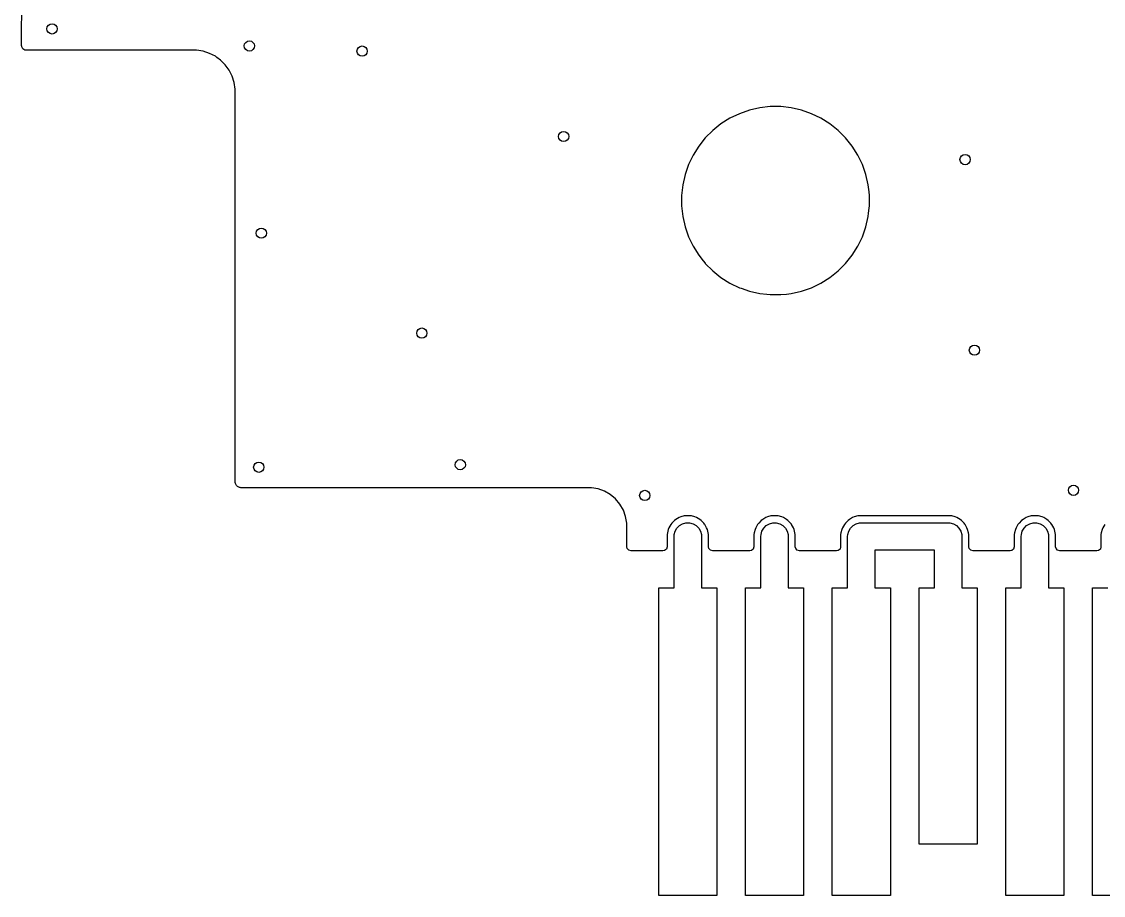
# Model space of a CAD drawing. Header units: inches. Extents: x 2.9 to 6.6, y -4.54 to -2.01.
# Drawn here: x 2.895 to 4.142, y -4.54 to -3.534 of the extents above; entities that cross this region are included whole.
import ezdxf

# ---------------------------------------------------------------- set-up
doc = ezdxf.new("R2010")
doc.units = ezdxf.units.IN
doc.header["$MEASUREMENT"] = 0
doc.layers.add('BLACK', color=7, linetype='CONTINUOUS')

msp = doc.modelspace()

# ---------------------------------------------------------------- linework, layer by layer
at = {"layer": 'BLACK', "linetype": 'CONTINUOUS'}
for p, q in [((2.8951, -3.5601), (2.8953, -2.0323)), ((2.8951, -3.5615), (2.8951, -3.5601)), ((2.8952, -3.5625), (2.8951, -3.5615)), ((2.8952, -3.5627), (2.8952, -3.5625)), ((2.8952, -3.5629), (2.8952, -3.5627)), ((2.8965, -3.5653), (2.8952, -3.5629)), ((2.8989, -3.5667), (2.8965, -3.5653)), ((2.8991, -3.5668), (2.8989, -3.5667)), ((2.9002, -3.5669), (2.8991, -3.5668)), ((3.0955, -3.5669), (2.9002, -3.5669)), ((3.0958, -3.5669), (3.0955, -3.5669)), ((3.0967, -3.5669), (3.0958, -3.5669)), ((3.0958, -3.5669), (3.0958, -3.5669)), ((3.1043, -3.5681), (3.0967, -3.5669)), ((3.0967, -3.5669), (3.0967, -3.5669)), ((3.1115, -3.5705), (3.1043, -3.5681)), ((3.1183, -3.5739), (3.1115, -3.5705)), ((3.1115, -3.5705), (3.1115, -3.5705)), ((3.12, -3.5752), (3.1183, -3.5739)), ((3.1244, -3.5784), (3.12, -3.5752)), ((3.1298, -3.5838), (3.1244, -3.5784)), ((3.1343, -3.59), (3.1298, -3.5838)), ((3.1377, -3.5968), (3.1343, -3.59)), ((3.14, -3.6041), (3.1377, -3.5968)), ((3.1412, -3.6116), (3.14, -3.6041)), ((3.14, -3.6041), (3.14, -3.6041)), ((3.14, -3.6041), (3.14, -3.6041)), ((3.1412, -3.6153), (3.1412, -3.6116)), ((3.1412, -3.6116), (3.1412, -3.6116)), ((3.1412, -3.6116), (3.1412, -3.6116)), ((3.1412, -3.6116), (3.1412, -3.6116)), ((3.1412, -3.6154), (3.1412, -3.6153)), ((3.1412, -3.7341), (3.1412, -3.6154)), ((3.7223, -3.64), (3.7113, -3.6452)), ((3.7338, -3.6359), (3.7223, -3.64)), ((3.7223, -3.64), (3.7223, -3.64)), ((3.7456, -3.6332), (3.7338, -3.6359)), ((3.7338, -3.6359), (3.7338, -3.6359)), ((3.7577, -3.6319), (3.7456, -3.6332)), ((3.7456, -3.6332), (3.7456, -3.6332)), ((3.7699, -3.6319), (3.7577, -3.6319)), ((3.7577, -3.6319), (3.7577, -3.6319)), ((3.7819, -3.6332), (3.7699, -3.6319)), ((3.7699, -3.6319), (3.7699, -3.6319)), ((3.7938, -3.6359), (3.7819, -3.6332)), ((3.7819, -3.6332), (3.7819, -3.6332)), ((3.8053, -3.64), (3.7938, -3.6359)), ((3.7938, -3.6359), (3.7938, -3.6359)), ((3.8162, -3.6452), (3.8053, -3.64)), ((3.8053, -3.64), (3.8053, -3.64)), ((3.701, -3.6517), (3.6915, -3.6593)), ((3.7113, -3.6452), (3.701, -3.6517)), ((3.8265, -3.6517), (3.8162, -3.6452)), ((3.8162, -3.6452), (3.8162, -3.6452)), ((3.8361, -3.6593), (3.8265, -3.6517)), ((3.6915, -3.6593), (3.6829, -3.6679)), ((3.8447, -3.6679), (3.8361, -3.6593)), ((3.6753, -3.6774), (3.6689, -3.6877)), ((3.6829, -3.6679), (3.6753, -3.6774)), ((3.8522, -3.6774), (3.8447, -3.6679)), ((3.8587, -3.6877), (3.8522, -3.6774)), ((3.6689, -3.6877), (3.6636, -3.6987)), ((3.864, -3.6987), (3.8587, -3.6877)), ((3.6636, -3.6987), (3.6596, -3.7101)), ((3.6636, -3.6987), (3.6636, -3.6987)), ((3.868, -3.7101), (3.864, -3.6987)), ((3.864, -3.6987), (3.864, -3.6987)), ((3.6596, -3.7101), (3.6569, -3.722)), ((3.6596, -3.7101), (3.6596, -3.7101)), ((3.8707, -3.722), (3.868, -3.7101)), ((3.868, -3.7101), (3.868, -3.7101)), ((3.6569, -3.722), (3.6555, -3.7341)), ((3.6569, -3.722), (3.6569, -3.722)), ((3.8716, -3.73), (3.8707, -3.722)), ((3.8707, -3.722), (3.8707, -3.722)), ((3.1412, -4.0638), (3.1412, -3.7341)), ((3.6555, -3.7341), (3.6555, -3.7462)), ((3.8721, -3.7341), (3.8716, -3.73)), ((3.8721, -3.7462), (3.8721, -3.7341)), ((3.6555, -3.7462), (3.6569, -3.7583)), ((3.8711, -3.7546), (3.8718, -3.7487)), ((3.8718, -3.7487), (3.8721, -3.7462)), ((3.6569, -3.7583), (3.6569, -3.7583)), ((3.6569, -3.7583), (3.6596, -3.7702)), ((3.868, -3.7702), (3.8707, -3.7583)), ((3.8707, -3.7583), (3.8711, -3.7546)), ((3.6596, -3.7702), (3.6596, -3.7702)), ((3.6596, -3.7702), (3.6636, -3.7817)), ((3.864, -3.7817), (3.868, -3.7702)), ((3.6636, -3.7817), (3.6636, -3.7817)), ((3.6636, -3.7817), (3.6689, -3.7926)), ((3.8587, -3.7926), (3.864, -3.7817)), ((3.6689, -3.7926), (3.6689, -3.7926)), ((3.6689, -3.7926), (3.6753, -3.8029)), ((3.8522, -3.8029), (3.8587, -3.7926)), ((3.6753, -3.8029), (3.6805, -3.8094)), ((3.6805, -3.8094), (3.6826, -3.812)), ((3.6826, -3.812), (3.6829, -3.8124)), ((3.6829, -3.8124), (3.6915, -3.821)), ((3.8361, -3.821), (3.8447, -3.8124)), ((3.8447, -3.8124), (3.8522, -3.8029)), ((3.6915, -3.821), (3.701, -3.8286)), ((3.8265, -3.8286), (3.8361, -3.821)), ((3.701, -3.8286), (3.7113, -3.8351)), ((3.7113, -3.8351), (3.7223, -3.8404)), ((3.8053, -3.8404), (3.8162, -3.8351)), ((3.8162, -3.8351), (3.8265, -3.8286)), ((3.7223, -3.8404), (3.7244, -3.8411)), ((3.7244, -3.8411), (3.7338, -3.8444)), ((3.7338, -3.8444), (3.7338, -3.8444)), ((3.7338, -3.8444), (3.7456, -3.8471)), ((3.7456, -3.8471), (3.7456, -3.8471)), ((3.7456, -3.8471), (3.7456, -3.8471)), ((3.7456, -3.8471), (3.7537, -3.848)), ((3.7537, -3.848), (3.7577, -3.8484)), ((3.7577, -3.8484), (3.7577, -3.8484)), ((3.7577, -3.8484), (3.7577, -3.8484)), ((3.7577, -3.8484), (3.7699, -3.8484)), ((3.7699, -3.8484), (3.7766, -3.8477)), ((3.7699, -3.8484), (3.7699, -3.8484)), ((3.7766, -3.8477), (3.7819, -3.8471)), ((3.7819, -3.8471), (3.7938, -3.8444)), ((3.7819, -3.8471), (3.7819, -3.8471)), ((3.7819, -3.8471), (3.7819, -3.8471)), ((3.7938, -3.8444), (3.8053, -3.8404)), ((3.1413, -4.065), (3.1412, -4.0638)), ((3.1415, -4.0659), (3.1413, -4.065)), ((3.1423, -4.0676), (3.1415, -4.0659)), ((3.1427, -4.0682), (3.1423, -4.0676)), ((3.144, -4.0695), (3.1427, -4.0682)), ((3.1446, -4.0699), (3.144, -4.0695)), ((3.1463, -4.0706), (3.1446, -4.0699)), ((3.1469, -4.0707), (3.1463, -4.0706)), ((3.1478, -4.0708), (3.1469, -4.0707)), ((3.5517, -4.0708), (3.1478, -4.0708)), ((3.5594, -4.0721), (3.5517, -4.0708)), ((3.5667, -4.0748), (3.5594, -4.0721)), ((3.5735, -4.0787), (3.5667, -4.0748)), ((3.5667, -4.0748), (3.5667, -4.0748)), ((3.5667, -4.0748), (3.5667, -4.0748)), ((3.5795, -4.0837), (3.5735, -4.0787)), ((3.5845, -4.0897), (3.5795, -4.0837)), ((3.5885, -4.0965), (3.5845, -4.0897)), ((3.5845, -4.0897), (3.5845, -4.0897)), ((3.5845, -4.0897), (3.5845, -4.0897)), ((3.5911, -4.1038), (3.5885, -4.0965)), ((3.5925, -4.1115), (3.5911, -4.1038)), ((3.5925, -4.1388), (3.5925, -4.1115)), ((3.5925, -4.1115), (3.5925, -4.1115)), ((3.6432, -4.1133), (3.6411, -4.1169)), ((3.6445, -4.1116), (3.6432, -4.1133)), ((3.6474, -4.1087), (3.6445, -4.1116)), ((3.6491, -4.1074), (3.6474, -4.1087)), ((3.6527, -4.1053), (3.6491, -4.1074)), ((3.6546, -4.1045), (3.6527, -4.1053)), ((3.6527, -4.1053), (3.6527, -4.1053)), ((3.6532, -4.1145), (3.6568, -4.1124)), ((3.6586, -4.1034), (3.6546, -4.1045)), ((3.6568, -4.1124), (3.6607, -4.1114)), ((3.6607, -4.1032), (3.6586, -4.1034)), ((3.6649, -4.1032), (3.6607, -4.1032)), ((3.6607, -4.1032), (3.6607, -4.1032)), ((3.6607, -4.1114), (3.6648, -4.1114)), ((3.6648, -4.1114), (3.6688, -4.1124)), ((3.6669, -4.1034), (3.6649, -4.1032)), ((3.6649, -4.1032), (3.6649, -4.1032)), ((3.671, -4.1045), (3.6669, -4.1034)), ((3.6688, -4.1124), (3.6724, -4.1145)), ((3.6729, -4.1053), (3.671, -4.1045)), ((3.6765, -4.1074), (3.6729, -4.1053)), ((3.6729, -4.1053), (3.6729, -4.1053)), ((3.6782, -4.1087), (3.6765, -4.1074)), ((3.6811, -4.1116), (3.6782, -4.1087)), ((3.6821, -4.1129), (3.6811, -4.1116)), ((3.6824, -4.1133), (3.6821, -4.1129)), ((3.6845, -4.1169), (3.6824, -4.1133)), ((3.7432, -4.1133), (3.7411, -4.1169)), ((3.7445, -4.1116), (3.7432, -4.1133)), ((3.7474, -4.1087), (3.7445, -4.1116)), ((3.7491, -4.1074), (3.7474, -4.1087)), ((3.7527, -4.1053), (3.7491, -4.1074)), ((3.7546, -4.1045), (3.7527, -4.1053)), ((3.7527, -4.1053), (3.7527, -4.1053)), ((3.7532, -4.1145), (3.7568, -4.1124)), ((3.7586, -4.1034), (3.7546, -4.1045)), ((3.7568, -4.1124), (3.7607, -4.1114)), ((3.7607, -4.1032), (3.7586, -4.1034)), ((3.7649, -4.1032), (3.7607, -4.1032)), ((3.7607, -4.1032), (3.7607, -4.1032)), ((3.7607, -4.1114), (3.7648, -4.1114)), ((3.7648, -4.1114), (3.7688, -4.1124)), ((3.7669, -4.1034), (3.7649, -4.1032)), ((3.7649, -4.1032), (3.7649, -4.1032)), ((3.771, -4.1045), (3.7669, -4.1034)), ((3.7688, -4.1124), (3.7724, -4.1145)), ((3.7729, -4.1053), (3.771, -4.1045)), ((3.7765, -4.1074), (3.7729, -4.1053)), ((3.7729, -4.1053), (3.7729, -4.1053)), ((3.7782, -4.1087), (3.7765, -4.1074)), ((3.7811, -4.1116), (3.7782, -4.1087)), ((3.7821, -4.1129), (3.7811, -4.1116)), ((3.7824, -4.1133), (3.7821, -4.1129)), ((3.7845, -4.1169), (3.7824, -4.1133)), ((3.8432, -4.1133), (3.8411, -4.1169)), ((3.8445, -4.1116), (3.8432, -4.1133)), ((3.8474, -4.1087), (3.8445, -4.1116)), ((3.8491, -4.1074), (3.8474, -4.1087)), ((3.8527, -4.1053), (3.8491, -4.1074)), ((3.8546, -4.1045), (3.8527, -4.1053)), ((3.8527, -4.1053), (3.8527, -4.1053)), ((3.8532, -4.1145), (3.8568, -4.1124)), ((3.8586, -4.1034), (3.8546, -4.1045)), ((3.8568, -4.1124), (3.8607, -4.1114)), ((3.8607, -4.1032), (3.8586, -4.1034)), ((3.8649, -4.1032), (3.8607, -4.1032)), ((3.8607, -4.1032), (3.8607, -4.1032)), ((3.8607, -4.1114), (3.8628, -4.1112)), ((3.8628, -4.1112), (3.9628, -4.1112)), ((3.866, -4.1033), (3.8649, -4.1032)), ((3.8649, -4.1032), (3.8649, -4.1032)), ((3.8667, -4.1034), (3.866, -4.1033)), ((3.9589, -4.1034), (3.8667, -4.1034)), ((3.9595, -4.1033), (3.9589, -4.1034)), ((3.9607, -4.1032), (3.9595, -4.1033)), ((3.9649, -4.1032), (3.9607, -4.1032)), ((3.9607, -4.1032), (3.9607, -4.1032)), ((3.9628, -4.1112), (3.9648, -4.1114)), ((3.9648, -4.1114), (3.9688, -4.1124)), ((3.9669, -4.1034), (3.9649, -4.1032)), ((3.9649, -4.1032), (3.9649, -4.1032)), ((3.971, -4.1045), (3.9669, -4.1034)), ((3.9688, -4.1124), (3.9724, -4.1145)), ((3.9729, -4.1053), (3.971, -4.1045)), ((3.9765, -4.1074), (3.9729, -4.1053)), ((3.9729, -4.1053), (3.9729, -4.1053)), ((3.9782, -4.1087), (3.9765, -4.1074)), ((3.9811, -4.1116), (3.9782, -4.1087)), ((3.9821, -4.1129), (3.9811, -4.1116)), ((3.9824, -4.1133), (3.9821, -4.1129)), ((3.9845, -4.1169), (3.9824, -4.1133)), ((4.0432, -4.1133), (4.0411, -4.1169)), ((4.0445, -4.1116), (4.0432, -4.1133)), ((4.0474, -4.1087), (4.0445, -4.1116)), ((4.0491, -4.1074), (4.0474, -4.1087)), ((4.0527, -4.1053), (4.0491, -4.1074)), ((4.0546, -4.1045), (4.0527, -4.1053)), ((4.0527, -4.1053), (4.0527, -4.1053)), ((4.0532, -4.1145), (4.0568, -4.1124)), ((4.0586, -4.1034), (4.0546, -4.1045)), ((4.0568, -4.1124), (4.0607, -4.1114)), ((4.0607, -4.1032), (4.0586, -4.1034)), ((4.0649, -4.1032), (4.0607, -4.1032)), ((4.0607, -4.1032), (4.0607, -4.1032)), ((4.0607, -4.1114), (4.0648, -4.1114)), ((4.0648, -4.1114), (4.0688, -4.1124)), ((4.0669, -4.1034), (4.0649, -4.1032)), ((4.0649, -4.1032), (4.0649, -4.1032)), ((4.071, -4.1045), (4.0669, -4.1034)), ((4.0688, -4.1124), (4.0724, -4.1145)), ((4.0729, -4.1053), (4.071, -4.1045)), ((4.0765, -4.1074), (4.0729, -4.1053)), ((4.0729, -4.1053), (4.0729, -4.1053)), ((4.0782, -4.1087), (4.0765, -4.1074)), ((4.0811, -4.1116), (4.0782, -4.1087)), ((4.0821, -4.1129), (4.0811, -4.1116)), ((4.0824, -4.1133), (4.0821, -4.1129)), ((4.0845, -4.1169), (4.0824, -4.1133)), ((4.1432, -4.1133), (4.1411, -4.1169)), ((3.6392, -4.1228), (3.6389, -4.1249)), ((3.6389, -4.1249), (3.6389, -4.1388)), ((3.6403, -4.1188), (3.6392, -4.1228)), ((3.6411, -4.1169), (3.6403, -4.1188)), ((3.6411, -4.1169), (3.6411, -4.1169)), ((3.647, -4.127), (3.6472, -4.1249)), ((3.6472, -4.1249), (3.6482, -4.121)), ((3.6482, -4.121), (3.6503, -4.1174)), ((3.6503, -4.1174), (3.6532, -4.1145)), ((3.6724, -4.1145), (3.6753, -4.1174)), ((3.6753, -4.1174), (3.6773, -4.121)), ((3.6773, -4.121), (3.6784, -4.1249)), ((3.6784, -4.1249), (3.6785, -4.127)), ((3.6853, -4.1188), (3.6845, -4.1169)), ((3.6863, -4.1228), (3.6853, -4.1188)), ((3.6863, -4.1229), (3.6863, -4.1228)), ((3.6866, -4.1249), (3.6863, -4.1229)), ((3.6866, -4.1388), (3.6866, -4.1249)), ((3.7392, -4.1228), (3.7389, -4.1249)), ((3.7389, -4.1249), (3.7389, -4.1388)), ((3.7403, -4.1188), (3.7392, -4.1228)), ((3.7411, -4.1169), (3.7403, -4.1188)), ((3.7411, -4.1169), (3.7411, -4.1169)), ((3.747, -4.127), (3.7472, -4.1249)), ((3.7472, -4.1249), (3.7482, -4.121)), ((3.7482, -4.121), (3.7503, -4.1174)), ((3.7503, -4.1174), (3.7532, -4.1145)), ((3.7724, -4.1145), (3.7753, -4.1174)), ((3.7753, -4.1174), (3.7773, -4.121)), ((3.7773, -4.121), (3.7784, -4.1249)), ((3.7784, -4.1249), (3.7785, -4.127)), ((3.7853, -4.1188), (3.7845, -4.1169)), ((3.7863, -4.1228), (3.7853, -4.1188)), ((3.7863, -4.1229), (3.7863, -4.1228)), ((3.7866, -4.1249), (3.7863, -4.1229)), ((3.7866, -4.1388), (3.7866, -4.1249)), ((3.8392, -4.1228), (3.8389, -4.1249)), ((3.8389, -4.1249), (3.8389, -4.1388)), ((3.8403, -4.1188), (3.8392, -4.1228)), ((3.8411, -4.1169), (3.8403, -4.1188)), ((3.8411, -4.1169), (3.8411, -4.1169)), ((3.847, -4.127), (3.8472, -4.1249)), ((3.8472, -4.1249), (3.8482, -4.121)), ((3.8482, -4.121), (3.8503, -4.1174)), ((3.8503, -4.1174), (3.8532, -4.1145)), ((3.9724, -4.1145), (3.9753, -4.1174)), ((3.9753, -4.1174), (3.9773, -4.121)), ((3.9773, -4.121), (3.9784, -4.1249)), ((3.9784, -4.1249), (3.9785, -4.127)), ((3.9853, -4.1188), (3.9845, -4.1169)), ((3.9863, -4.1228), (3.9853, -4.1188)), ((3.9863, -4.1229), (3.9863, -4.1228)), ((3.9866, -4.1249), (3.9863, -4.1229)), ((3.9866, -4.1388), (3.9866, -4.1249)), ((4.0392, -4.1228), (4.0389, -4.1249)), ((4.0389, -4.1249), (4.0389, -4.1388)), ((4.0403, -4.1188), (4.0392, -4.1228)), ((4.0411, -4.1169), (4.0403, -4.1188)), ((4.0411, -4.1169), (4.0411, -4.1169)), ((4.047, -4.127), (4.0472, -4.1249)), ((4.0472, -4.1249), (4.0482, -4.121)), ((4.0482, -4.121), (4.0503, -4.1174)), ((4.0503, -4.1174), (4.0532, -4.1145)), ((4.0724, -4.1145), (4.0753, -4.1174)), ((4.0753, -4.1174), (4.0773, -4.121)), ((4.0773, -4.121), (4.0784, -4.1249)), ((4.0784, -4.1249), (4.0785, -4.127)), ((4.0853, -4.1188), (4.0845, -4.1169)), ((4.0863, -4.1228), (4.0853, -4.1188)), ((4.0863, -4.1229), (4.0863, -4.1228)), ((4.0866, -4.1249), (4.0863, -4.1229)), ((4.0866, -4.1388), (4.0866, -4.1249)), ((4.1392, -4.1228), (4.1389, -4.1249)), ((4.1389, -4.1249), (4.1389, -4.1388)), ((4.1403, -4.1188), (4.1392, -4.1228)), ((4.1411, -4.1169), (4.1403, -4.1188)), ((4.1411, -4.1169), (4.1411, -4.1169)), ((3.647, -4.186), (3.647, -4.127)), ((3.6785, -4.127), (3.6785, -4.186)), ((3.747, -4.186), (3.747, -4.127)), ((3.7785, -4.127), (3.7785, -4.186)), ((3.847, -4.186), (3.847, -4.127)), ((3.9785, -4.127), (3.9785, -4.186)), ((4.047, -4.186), (4.047, -4.127)), ((4.0785, -4.127), (4.0785, -4.186)), ((3.5929, -4.1408), (3.5925, -4.1388)), ((3.5947, -4.1429), (3.5929, -4.1408)), ((3.5974, -4.1437), (3.5947, -4.1429)), ((3.6341, -4.1437), (3.5974, -4.1437)), ((3.6361, -4.1433), (3.6341, -4.1437)), ((3.6382, -4.1415), (3.6361, -4.1433)), ((3.6389, -4.1388), (3.6382, -4.1415)), ((3.6871, -4.1408), (3.6866, -4.1388)), ((3.6889, -4.1429), (3.6871, -4.1408)), ((3.6915, -4.1437), (3.6889, -4.1429)), ((3.7341, -4.1437), (3.6915, -4.1437)), ((3.7361, -4.1433), (3.7341, -4.1437)), ((3.7382, -4.1415), (3.7361, -4.1433)), ((3.7389, -4.1388), (3.7382, -4.1415)), ((3.7871, -4.1408), (3.7866, -4.1388)), ((3.7889, -4.1429), (3.7871, -4.1408)), ((3.7915, -4.1437), (3.7889, -4.1429)), ((3.8341, -4.1437), (3.7915, -4.1437)), ((3.8361, -4.1433), (3.8341, -4.1437)), ((3.8382, -4.1415), (3.8361, -4.1433)), ((3.8389, -4.1388), (3.8382, -4.1415)), ((3.947, -4.1427), (3.8785, -4.1427)), ((3.8785, -4.1427), (3.8785, -4.186)), ((3.947, -4.186), (3.947, -4.1427)), ((3.9871, -4.1408), (3.9866, -4.1388)), ((3.9889, -4.1429), (3.9871, -4.1408)), ((3.9915, -4.1437), (3.9889, -4.1429)), ((4.0341, -4.1437), (3.9915, -4.1437)), ((4.0361, -4.1433), (4.0341, -4.1437)), ((4.0382, -4.1415), (4.0361, -4.1433)), ((4.0389, -4.1388), (4.0382, -4.1415)), ((4.0871, -4.1408), (4.0866, -4.1388)), ((4.0889, -4.1429), (4.0871, -4.1408)), ((4.0915, -4.1437), (4.0889, -4.1429)), ((4.1341, -4.1437), (4.0915, -4.1437)), ((4.1361, -4.1433), (4.1341, -4.1437)), ((4.1382, -4.1415), (4.1361, -4.1433)), ((4.1389, -4.1388), (4.1382, -4.1415)), ((3.6293, -4.5404), (3.6293, -4.186)), ((3.6293, -4.186), (3.647, -4.186)), ((3.6785, -4.186), (3.6962, -4.186)), ((3.6962, -4.186), (3.6962, -4.5404)), ((3.7293, -4.5404), (3.7293, -4.186)), ((3.7293, -4.186), (3.747, -4.186)), ((3.7785, -4.186), (3.7962, -4.186)), ((3.7962, -4.186), (3.7962, -4.5404)), ((3.8293, -4.5404), (3.8293, -4.186)), ((3.8293, -4.186), (3.847, -4.186)), ((3.8785, -4.186), (3.8962, -4.186)), ((3.8962, -4.186), (3.8962, -4.5404)), ((3.9293, -4.4813), (3.9293, -4.186)), ((3.9293, -4.186), (3.947, -4.186)), ((3.9785, -4.186), (3.9962, -4.186)), ((3.9962, -4.186), (3.9962, -4.4813)), ((4.0293, -4.5404), (4.0293, -4.186)), ((4.0293, -4.186), (4.047, -4.186)), ((4.0785, -4.186), (4.0962, -4.186)), ((4.0962, -4.186), (4.0962, -4.5404)), ((4.1293, -4.5404), (4.1293, -4.186)), ((4.1293, -4.186), (4.147, -4.186)), ((3.9962, -4.4813), (3.9293, -4.4813)), ((3.6962, -4.5404), (3.6293, -4.5404)), ((3.7962, -4.5404), (3.7293, -4.5404)), ((3.8962, -4.5404), (3.8293, -4.5404)), ((4.0962, -4.5404), (4.0293, -4.5404)), ((4.1962, -4.5404), (4.1293, -4.5404))]:
    msp.add_line(p, q, dxfattribs=at)
at = {"layer": 'BLACK'}
for centre in [(2.9301, -3.5423), (3.1575, -3.562), (3.2874, -3.5679), (3.5197, -3.6663), (3.9823, -3.6929), (3.1713, -3.7776), (3.3563, -3.8927), (3.9931, -3.9124), (3.4006, -4.0443), (3.1683, -4.0472), (3.6132, -4.0797), (4.1073, -4.0738)]:
    msp.add_circle(centre, 0.00591, dxfattribs=at)

doc.saveas('drawing.dxf')
